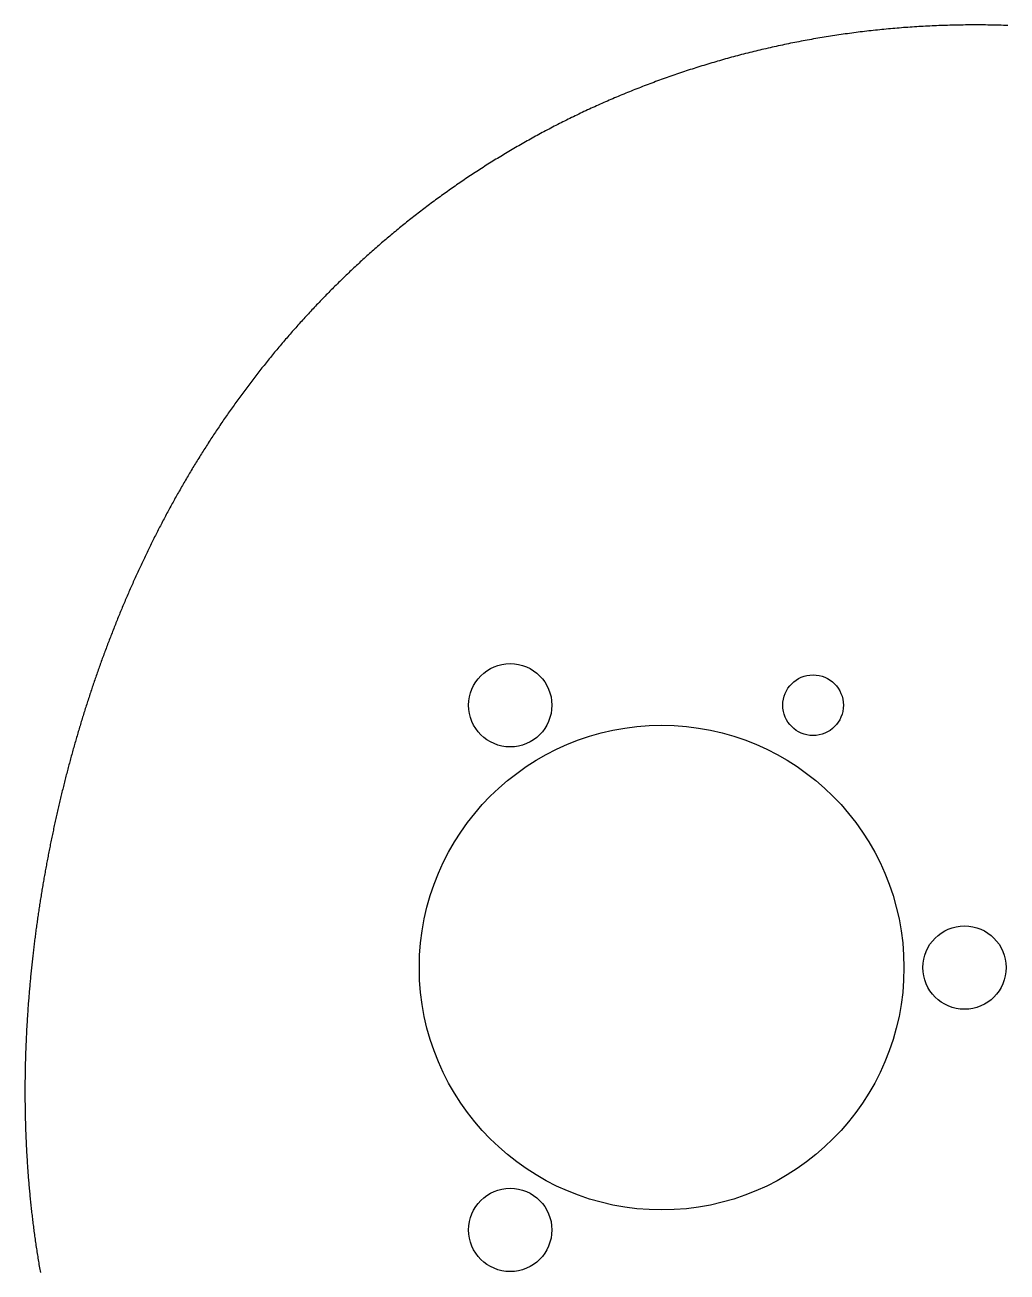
# Model space of a CAD drawing. Header units: millimetres. Extents: x -52 to 76, y -87 to 45.
# Drawn here: x -52 to 12.8, y -37.4 to 44.9 of the extents above; entities that cross this region are included whole.
import ezdxf

# ---------------------------------------------------------------- set-up
doc = ezdxf.new("R2010")
doc.units = ezdxf.units.MM

msp = doc.modelspace()

# ---------------------------------------------------------------- linework, layer by layer
for p, q in [((3.258, 44.464), (3.117, 44.447)), ((3.4, 44.481), (3.258, 44.464)), ((3.542, 44.498), (3.4, 44.481)), ((3.684, 44.514), (3.542, 44.498)), ((3.826, 44.53), (3.684, 44.514)), ((3.969, 44.546), (3.826, 44.53)), ((4.111, 44.562), (3.969, 44.546)), ((4.254, 44.577), (4.111, 44.562)), ((4.397, 44.592), (4.254, 44.577)), ((4.539, 44.606), (4.397, 44.592)), ((4.682, 44.62), (4.539, 44.606)), ((4.825, 44.634), (4.682, 44.62)), ((4.969, 44.647), (4.825, 44.634)), ((5.112, 44.661), (4.969, 44.647)), ((5.256, 44.673), (5.112, 44.661)), ((5.399, 44.686), (5.256, 44.673)), ((5.543, 44.698), (5.399, 44.686)), ((5.687, 44.71), (5.543, 44.698)), ((5.831, 44.721), (5.687, 44.71)), ((5.975, 44.733), (5.831, 44.721)), ((6.119, 44.744), (5.975, 44.733)), ((6.263, 44.754), (6.119, 44.744)), ((6.408, 44.764), (6.263, 44.754)), ((6.552, 44.774), (6.408, 44.764)), ((6.697, 44.784), (6.552, 44.774)), ((6.842, 44.793), (6.697, 44.784)), ((6.987, 44.802), (6.842, 44.793)), ((7.132, 44.81), (6.987, 44.802)), ((7.277, 44.818), (7.132, 44.81)), ((7.422, 44.826), (7.277, 44.818)), ((7.567, 44.834), (7.422, 44.826)), ((7.713, 44.841), (7.567, 44.834)), ((7.859, 44.848), (7.713, 44.841)), ((8.004, 44.854), (7.859, 44.848)), ((8.15, 44.86), (8.004, 44.854)), ((8.296, 44.866), (8.15, 44.86)), ((8.442, 44.872), (8.296, 44.866)), ((8.588, 44.877), (8.442, 44.872)), ((8.734, 44.882), (8.588, 44.877)), ((8.881, 44.886), (8.734, 44.882)), ((9.027, 44.89), (8.881, 44.886)), ((9.173, 44.894), (9.027, 44.89)), ((9.32, 44.897), (9.173, 44.894)), ((9.467, 44.9), (9.32, 44.897)), ((9.614, 44.903), (9.467, 44.9)), ((9.761, 44.906), (9.614, 44.903)), ((9.908, 44.908), (9.761, 44.906)), ((10.055, 44.909), (9.908, 44.908)), ((10.202, 44.911), (10.055, 44.909)), ((10.349, 44.912), (10.202, 44.911)), ((10.497, 44.912), (10.349, 44.912)), ((10.644, 44.913), (10.497, 44.912)), ((10.792, 44.912), (10.644, 44.913)), ((10.939, 44.912), (10.792, 44.912)), ((11.087, 44.911), (10.939, 44.912)), ((11.235, 44.91), (11.087, 44.911)), ((11.383, 44.909), (11.235, 44.91)), ((11.531, 44.907), (11.383, 44.909)), ((11.679, 44.905), (11.531, 44.907)), ((11.827, 44.902), (11.679, 44.905)), ((11.976, 44.899), (11.827, 44.902)), ((12.124, 44.896), (11.976, 44.899)), ((12.273, 44.893), (12.124, 44.896)), ((12.421, 44.889), (12.273, 44.893)), ((12.57, 44.884), (12.421, 44.889)), ((12.719, 44.88), (12.57, 44.884)), ((12.867, 44.875), (12.719, 44.88)), ((-1.754, 43.643), (-1.89, 43.615)), ((-1.617, 43.671), (-1.754, 43.643)), ((-1.481, 43.699), (-1.617, 43.671)), ((-1.344, 43.727), (-1.481, 43.699)), ((-1.207, 43.754), (-1.344, 43.727)), ((-1.069, 43.781), (-1.207, 43.754)), ((-0.932, 43.807), (-1.069, 43.781)), ((-0.794, 43.834), (-0.932, 43.807)), ((-0.657, 43.86), (-0.794, 43.834)), ((-0.519, 43.886), (-0.657, 43.86)), ((-0.381, 43.911), (-0.519, 43.886)), ((-0.243, 43.936), (-0.381, 43.911)), ((-0.104, 43.961), (-0.243, 43.936)), ((0.034, 43.985), (-0.104, 43.961)), ((0.173, 44.01), (0.034, 43.985)), ((0.312, 44.034), (0.173, 44.01)), ((0.45, 44.057), (0.312, 44.034)), ((0.59, 44.081), (0.45, 44.057)), ((0.729, 44.104), (0.59, 44.081)), ((0.868, 44.126), (0.729, 44.104)), ((1.008, 44.149), (0.868, 44.126)), ((1.147, 44.171), (1.008, 44.149)), ((1.287, 44.192), (1.147, 44.171)), ((1.427, 44.214), (1.287, 44.192)), ((1.567, 44.235), (1.427, 44.214)), ((1.707, 44.256), (1.567, 44.235)), ((1.847, 44.276), (1.707, 44.256)), ((1.988, 44.297), (1.847, 44.276)), ((2.128, 44.316), (1.988, 44.297)), ((2.269, 44.336), (2.128, 44.316)), ((2.41, 44.355), (2.269, 44.336)), ((2.551, 44.374), (2.41, 44.355)), ((2.692, 44.393), (2.551, 44.374)), ((2.834, 44.411), (2.692, 44.393)), ((2.975, 44.429), (2.834, 44.411)), ((3.117, 44.447), (2.975, 44.429)), ((-5.117, 42.846), (-5.25, 42.811)), ((-4.985, 42.882), (-5.117, 42.846)), ((-4.852, 42.917), (-4.985, 42.882)), ((-4.719, 42.951), (-4.852, 42.917)), ((-4.586, 42.986), (-4.719, 42.951)), ((-4.453, 43.02), (-4.586, 42.986)), ((-4.32, 43.054), (-4.453, 43.02)), ((-4.186, 43.087), (-4.32, 43.054)), ((-4.052, 43.121), (-4.186, 43.087)), ((-3.918, 43.154), (-4.052, 43.121)), ((-3.784, 43.186), (-3.918, 43.154)), ((-3.65, 43.219), (-3.784, 43.186)), ((-3.516, 43.251), (-3.65, 43.219)), ((-3.381, 43.283), (-3.516, 43.251)), ((-3.246, 43.315), (-3.381, 43.283)), ((-3.112, 43.346), (-3.246, 43.315)), ((-2.977, 43.377), (-3.112, 43.346)), ((-2.841, 43.408), (-2.977, 43.377)), ((-2.706, 43.438), (-2.841, 43.408)), ((-2.57, 43.468), (-2.706, 43.438)), ((-2.435, 43.498), (-2.57, 43.468)), ((-2.299, 43.528), (-2.435, 43.498)), ((-2.163, 43.557), (-2.299, 43.528)), ((-2.027, 43.586), (-2.163, 43.557)), ((-1.89, 43.615), (-2.027, 43.586)), ((-7.989, 42.001), (-8.118, 41.96)), ((-7.861, 42.042), (-7.989, 42.001)), ((-7.732, 42.083), (-7.861, 42.042)), ((-7.603, 42.124), (-7.732, 42.083)), ((-7.474, 42.164), (-7.603, 42.124)), ((-7.344, 42.205), (-7.474, 42.164)), ((-7.215, 42.245), (-7.344, 42.205)), ((-7.085, 42.284), (-7.215, 42.245)), ((-6.955, 42.324), (-7.085, 42.284)), ((-6.825, 42.363), (-6.955, 42.324)), ((-6.695, 42.401), (-6.825, 42.363)), ((-6.564, 42.44), (-6.695, 42.401)), ((-6.433, 42.478), (-6.564, 42.44)), ((-6.303, 42.516), (-6.433, 42.478)), ((-6.172, 42.554), (-6.303, 42.516)), ((-6.04, 42.592), (-6.172, 42.554)), ((-5.909, 42.629), (-6.04, 42.592)), ((-5.778, 42.666), (-5.909, 42.629)), ((-5.646, 42.702), (-5.778, 42.666)), ((-5.514, 42.739), (-5.646, 42.702)), ((-5.382, 42.775), (-5.514, 42.739)), ((-5.25, 42.811), (-5.382, 42.775)), ((-10.399, 41.169), (-10.524, 41.123)), ((-10.274, 41.215), (-10.399, 41.169)), ((-10.149, 41.261), (-10.274, 41.215)), ((-10.023, 41.307), (-10.149, 41.261)), ((-9.898, 41.352), (-10.023, 41.307)), ((-9.772, 41.397), (-9.898, 41.352)), ((-9.646, 41.442), (-9.772, 41.397)), ((-9.519, 41.486), (-9.646, 41.442)), ((-9.393, 41.531), (-9.519, 41.486)), ((-9.266, 41.575), (-9.393, 41.531)), ((-9.139, 41.619), (-9.266, 41.575)), ((-9.012, 41.662), (-9.139, 41.619)), ((-8.885, 41.705), (-9.012, 41.662)), ((-8.758, 41.748), (-8.885, 41.705)), ((-8.63, 41.791), (-8.758, 41.748)), ((-8.502, 41.834), (-8.63, 41.791)), ((-8.374, 41.876), (-8.502, 41.834)), ((-8.246, 41.918), (-8.374, 41.876)), ((-8.118, 41.96), (-8.246, 41.918)), ((-12.497, 40.35), (-12.619, 40.299)), ((-12.375, 40.4), (-12.497, 40.35)), ((-12.253, 40.45), (-12.375, 40.4)), ((-12.131, 40.499), (-12.253, 40.45)), ((-12.009, 40.549), (-12.131, 40.499)), ((-11.886, 40.598), (-12.009, 40.549)), ((-11.763, 40.647), (-11.886, 40.598)), ((-11.64, 40.696), (-11.763, 40.647)), ((-11.517, 40.744), (-11.64, 40.696)), ((-11.394, 40.792), (-11.517, 40.744)), ((-11.27, 40.84), (-11.394, 40.792)), ((-11.146, 40.888), (-11.27, 40.84)), ((-11.022, 40.936), (-11.146, 40.888)), ((-10.898, 40.983), (-11.022, 40.936)), ((-10.774, 41.03), (-10.898, 40.983)), ((-10.649, 41.077), (-10.774, 41.03)), ((-10.524, 41.123), (-10.649, 41.077)), ((-14.301, 39.57), (-14.42, 39.516)), ((-14.182, 39.623), (-14.301, 39.57)), ((-14.063, 39.677), (-14.182, 39.623)), ((-13.944, 39.73), (-14.063, 39.677)), ((-13.825, 39.783), (-13.944, 39.73)), ((-13.705, 39.835), (-13.825, 39.783)), ((-13.585, 39.888), (-13.705, 39.835)), ((-13.465, 39.94), (-13.585, 39.888)), ((-13.345, 39.992), (-13.465, 39.94)), ((-13.224, 40.044), (-13.345, 39.992)), ((-13.104, 40.095), (-13.224, 40.044)), ((-12.983, 40.147), (-13.104, 40.095)), ((-12.862, 40.198), (-12.983, 40.147)), ((-12.74, 40.249), (-12.862, 40.198)), ((-12.619, 40.299), (-12.74, 40.249)), ((-16.06, 38.74), (-16.175, 38.683)), ((-15.944, 38.797), (-16.06, 38.74)), ((-15.828, 38.854), (-15.944, 38.797)), ((-15.712, 38.91), (-15.828, 38.854)), ((-15.595, 38.966), (-15.712, 38.91)), ((-15.479, 39.022), (-15.595, 38.966)), ((-15.362, 39.078), (-15.479, 39.022)), ((-15.245, 39.133), (-15.362, 39.078)), ((-15.128, 39.189), (-15.245, 39.133)), ((-15.01, 39.244), (-15.128, 39.189)), ((-14.892, 39.299), (-15.01, 39.244)), ((-14.775, 39.353), (-14.892, 39.299)), ((-14.657, 39.408), (-14.775, 39.353)), ((-14.538, 39.462), (-14.657, 39.408)), ((-14.42, 39.516), (-14.538, 39.462)), ((-17.659, 37.923), (-17.771, 37.863)), ((-17.546, 37.982), (-17.659, 37.923)), ((-17.433, 38.042), (-17.546, 37.982)), ((-17.32, 38.101), (-17.433, 38.042)), ((-17.206, 38.16), (-17.32, 38.101)), ((-17.092, 38.219), (-17.206, 38.16)), ((-16.978, 38.278), (-17.092, 38.219)), ((-16.864, 38.336), (-16.978, 38.278)), ((-16.75, 38.395), (-16.864, 38.336)), ((-16.635, 38.453), (-16.75, 38.395)), ((-16.521, 38.511), (-16.635, 38.453)), ((-16.406, 38.568), (-16.521, 38.511)), ((-16.291, 38.626), (-16.406, 38.568)), ((-16.175, 38.683), (-16.291, 38.626)), ((-19.217, 37.066), (-19.326, 37.003)), ((-19.107, 37.128), (-19.217, 37.066)), ((-18.997, 37.191), (-19.107, 37.128)), ((-18.886, 37.253), (-18.997, 37.191)), ((-18.776, 37.315), (-18.886, 37.253)), ((-18.665, 37.376), (-18.776, 37.315)), ((-18.554, 37.438), (-18.665, 37.376)), ((-18.443, 37.499), (-18.554, 37.438)), ((-18.331, 37.56), (-18.443, 37.499)), ((-18.22, 37.621), (-18.331, 37.56)), ((-18.108, 37.682), (-18.22, 37.621)), ((-17.996, 37.742), (-18.108, 37.682)), ((-17.884, 37.803), (-17.996, 37.742)), ((-17.771, 37.863), (-17.884, 37.803)), ((-20.626, 36.237), (-20.733, 36.172)), ((-20.519, 36.301), (-20.626, 36.237)), ((-20.411, 36.366), (-20.519, 36.301)), ((-20.304, 36.431), (-20.411, 36.366)), ((-20.196, 36.495), (-20.304, 36.431)), ((-20.088, 36.559), (-20.196, 36.495)), ((-19.98, 36.623), (-20.088, 36.559)), ((-19.872, 36.687), (-19.98, 36.623)), ((-19.763, 36.751), (-19.872, 36.687)), ((-19.654, 36.814), (-19.763, 36.751)), ((-19.545, 36.877), (-19.654, 36.814)), ((-19.436, 36.94), (-19.545, 36.877)), ((-19.326, 37.003), (-19.436, 36.94)), ((-21.894, 35.444), (-21.999, 35.377)), ((-21.79, 35.511), (-21.894, 35.444)), ((-21.685, 35.578), (-21.79, 35.511)), ((-21.58, 35.644), (-21.685, 35.578)), ((-21.475, 35.711), (-21.58, 35.644)), ((-21.37, 35.777), (-21.475, 35.711)), ((-21.264, 35.843), (-21.37, 35.777)), ((-21.158, 35.909), (-21.264, 35.843)), ((-21.052, 35.975), (-21.158, 35.909)), ((-20.946, 36.041), (-21.052, 35.975)), ((-20.839, 36.106), (-20.946, 36.041)), ((-20.733, 36.172), (-20.839, 36.106)), ((-23.132, 34.626), (-23.234, 34.557)), ((-23.03, 34.695), (-23.132, 34.626)), ((-22.928, 34.764), (-23.03, 34.695)), ((-22.825, 34.833), (-22.928, 34.764)), ((-22.723, 34.901), (-22.825, 34.833)), ((-22.62, 34.97), (-22.723, 34.901)), ((-22.517, 35.038), (-22.62, 34.97)), ((-22.414, 35.106), (-22.517, 35.038)), ((-22.31, 35.174), (-22.414, 35.106)), ((-22.207, 35.242), (-22.31, 35.174)), ((-22.103, 35.309), (-22.207, 35.242)), ((-21.999, 35.377), (-22.103, 35.309)), ((-24.338, 33.785), (-24.437, 33.714)), ((-24.239, 33.856), (-24.338, 33.785)), ((-24.139, 33.927), (-24.239, 33.856)), ((-24.039, 33.997), (-24.139, 33.927)), ((-23.939, 34.068), (-24.039, 33.997)), ((-23.839, 34.138), (-23.939, 34.068)), ((-23.739, 34.208), (-23.839, 34.138)), ((-23.638, 34.279), (-23.739, 34.208)), ((-23.537, 34.348), (-23.638, 34.279)), ((-23.436, 34.418), (-23.537, 34.348)), ((-23.335, 34.488), (-23.436, 34.418)), ((-23.234, 34.557), (-23.335, 34.488)), ((-25.416, 32.994), (-25.513, 32.921)), ((-25.319, 33.067), (-25.416, 32.994)), ((-25.222, 33.139), (-25.319, 33.067)), ((-25.125, 33.212), (-25.222, 33.139)), ((-25.027, 33.284), (-25.125, 33.212)), ((-24.929, 33.356), (-25.027, 33.284)), ((-24.831, 33.428), (-24.929, 33.356)), ((-24.733, 33.499), (-24.831, 33.428)), ((-24.635, 33.571), (-24.733, 33.499)), ((-24.536, 33.643), (-24.635, 33.571)), ((-24.437, 33.714), (-24.536, 33.643)), ((-26.562, 32.111), (-26.656, 32.036)), ((-26.468, 32.185), (-26.562, 32.111)), ((-26.373, 32.259), (-26.468, 32.185)), ((-26.278, 32.333), (-26.373, 32.259)), ((-26.183, 32.407), (-26.278, 32.333)), ((-26.088, 32.481), (-26.183, 32.407)), ((-25.993, 32.555), (-26.088, 32.481)), ((-25.897, 32.628), (-25.993, 32.555)), ((-25.801, 32.702), (-25.897, 32.628)), ((-25.705, 32.775), (-25.801, 32.702)), ((-25.609, 32.848), (-25.705, 32.775)), ((-25.513, 32.921), (-25.609, 32.848)), ((-27.493, 31.359), (-27.585, 31.283)), ((-27.401, 31.435), (-27.493, 31.359)), ((-27.309, 31.511), (-27.401, 31.435)), ((-27.216, 31.586), (-27.309, 31.511)), ((-27.123, 31.661), (-27.216, 31.586)), ((-27.03, 31.737), (-27.123, 31.661)), ((-26.937, 31.812), (-27.03, 31.737)), ((-26.844, 31.887), (-26.937, 31.812)), ((-26.75, 31.961), (-26.844, 31.887)), ((-26.656, 32.036), (-26.75, 31.961)), ((-28.492, 30.517), (-28.582, 30.44)), ((-28.402, 30.594), (-28.492, 30.517)), ((-28.312, 30.671), (-28.402, 30.594)), ((-28.222, 30.748), (-28.312, 30.671)), ((-28.132, 30.825), (-28.222, 30.748)), ((-28.041, 30.902), (-28.132, 30.825)), ((-27.95, 30.978), (-28.041, 30.902)), ((-27.859, 31.055), (-27.95, 30.978)), ((-27.768, 31.131), (-27.859, 31.055)), ((-27.677, 31.207), (-27.768, 31.131)), ((-27.585, 31.283), (-27.677, 31.207)), ((-29.465, 29.66), (-29.552, 29.581)), ((-29.377, 29.738), (-29.465, 29.66)), ((-29.29, 29.817), (-29.377, 29.738)), ((-29.202, 29.895), (-29.29, 29.817)), ((-29.114, 29.973), (-29.202, 29.895)), ((-29.026, 30.051), (-29.114, 29.973)), ((-28.937, 30.129), (-29.026, 30.051)), ((-28.849, 30.207), (-28.937, 30.129)), ((-28.76, 30.285), (-28.849, 30.207)), ((-28.671, 30.362), (-28.76, 30.285)), ((-28.582, 30.44), (-28.671, 30.362)), ((-30.327, 28.868), (-30.412, 28.788)), ((-30.241, 28.948), (-30.327, 28.868)), ((-30.156, 29.027), (-30.241, 28.948)), ((-30.07, 29.107), (-30.156, 29.027)), ((-29.984, 29.186), (-30.07, 29.107)), ((-29.898, 29.265), (-29.984, 29.186)), ((-29.812, 29.344), (-29.898, 29.265)), ((-29.726, 29.423), (-29.812, 29.344)), ((-29.639, 29.502), (-29.726, 29.423)), ((-29.552, 29.581), (-29.639, 29.502)), ((-31.167, 28.065), (-31.25, 27.984)), ((-31.084, 28.146), (-31.167, 28.065)), ((-31, 28.226), (-31.084, 28.146)), ((-30.917, 28.307), (-31, 28.226)), ((-30.833, 28.387), (-30.917, 28.307)), ((-30.749, 28.468), (-30.833, 28.387)), ((-30.665, 28.548), (-30.749, 28.468)), ((-30.581, 28.628), (-30.665, 28.548)), ((-30.496, 28.708), (-30.581, 28.628)), ((-30.412, 28.788), (-30.496, 28.708)), ((-31.986, 27.251), (-32.066, 27.169)), ((-31.905, 27.333), (-31.986, 27.251)), ((-31.824, 27.415), (-31.905, 27.333)), ((-31.742, 27.496), (-31.824, 27.415)), ((-31.661, 27.578), (-31.742, 27.496)), ((-31.579, 27.659), (-31.661, 27.578)), ((-31.497, 27.741), (-31.579, 27.659)), ((-31.415, 27.822), (-31.497, 27.741)), ((-31.332, 27.903), (-31.415, 27.822)), ((-31.25, 27.984), (-31.332, 27.903)), ((-32.784, 26.427), (-32.862, 26.344)), ((-32.705, 26.51), (-32.784, 26.427)), ((-32.626, 26.593), (-32.705, 26.51)), ((-32.546, 26.676), (-32.626, 26.593)), ((-32.467, 26.758), (-32.546, 26.676)), ((-32.387, 26.84), (-32.467, 26.758)), ((-32.307, 26.923), (-32.387, 26.84)), ((-32.227, 27.005), (-32.307, 26.923)), ((-32.147, 27.087), (-32.227, 27.005)), ((-32.066, 27.169), (-32.147, 27.087)), ((-33.56, 25.594), (-33.637, 25.51)), ((-33.484, 25.678), (-33.56, 25.594)), ((-33.407, 25.762), (-33.484, 25.678)), ((-33.329, 25.845), (-33.407, 25.762)), ((-33.252, 25.929), (-33.329, 25.845)), ((-33.175, 26.012), (-33.252, 25.929)), ((-33.097, 26.095), (-33.175, 26.012)), ((-33.019, 26.178), (-33.097, 26.095)), ((-32.941, 26.262), (-33.019, 26.178)), ((-32.862, 26.344), (-32.941, 26.262)), ((-34.316, 24.752), (-34.391, 24.668)), ((-34.242, 24.837), (-34.316, 24.752)), ((-34.167, 24.921), (-34.242, 24.837)), ((-34.092, 25.006), (-34.167, 24.921)), ((-34.016, 25.09), (-34.092, 25.006)), ((-33.941, 25.174), (-34.016, 25.09)), ((-33.865, 25.259), (-33.941, 25.174)), ((-33.789, 25.343), (-33.865, 25.259)), ((-33.713, 25.427), (-33.789, 25.343)), ((-33.637, 25.51), (-33.713, 25.427)), ((-35.052, 23.902), (-35.124, 23.817)), ((-34.979, 23.988), (-35.052, 23.902)), ((-34.906, 24.073), (-34.979, 23.988)), ((-34.833, 24.158), (-34.906, 24.073)), ((-34.76, 24.243), (-34.833, 24.158)), ((-34.687, 24.328), (-34.76, 24.243)), ((-34.613, 24.413), (-34.687, 24.328)), ((-34.539, 24.498), (-34.613, 24.413)), ((-34.465, 24.583), (-34.539, 24.498)), ((-34.391, 24.668), (-34.465, 24.583)), ((-35.696, 23.13), (-35.767, 23.044)), ((-35.625, 23.216), (-35.696, 23.13)), ((-35.554, 23.302), (-35.625, 23.216)), ((-35.483, 23.388), (-35.554, 23.302)), ((-35.412, 23.474), (-35.483, 23.388)), ((-35.34, 23.56), (-35.412, 23.474)), ((-35.268, 23.646), (-35.34, 23.56)), ((-35.196, 23.731), (-35.268, 23.646)), ((-35.124, 23.817), (-35.196, 23.731)), ((-36.393, 22.266), (-36.461, 22.179)), ((-36.324, 22.353), (-36.393, 22.266)), ((-36.255, 22.439), (-36.324, 22.353)), ((-36.186, 22.526), (-36.255, 22.439)), ((-36.117, 22.613), (-36.186, 22.526)), ((-36.047, 22.699), (-36.117, 22.613)), ((-35.977, 22.785), (-36.047, 22.699)), ((-35.907, 22.872), (-35.977, 22.785)), ((-35.837, 22.958), (-35.907, 22.872)), ((-35.767, 23.044), (-35.837, 22.958)), ((-37.003, 21.482), (-37.07, 21.395)), ((-36.936, 21.57), (-37.003, 21.482)), ((-36.869, 21.657), (-36.936, 21.57)), ((-36.801, 21.744), (-36.869, 21.657)), ((-36.734, 21.831), (-36.801, 21.744)), ((-36.666, 21.918), (-36.734, 21.831)), ((-36.598, 22.005), (-36.666, 21.918)), ((-36.53, 22.092), (-36.598, 22.005)), ((-36.461, 22.179), (-36.53, 22.092)), ((-37.662, 20.605), (-37.727, 20.517)), ((-37.597, 20.693), (-37.662, 20.605)), ((-37.532, 20.781), (-37.597, 20.693)), ((-37.466, 20.869), (-37.532, 20.781)), ((-37.401, 20.957), (-37.466, 20.869)), ((-37.335, 21.045), (-37.401, 20.957)), ((-37.269, 21.132), (-37.335, 21.045)), ((-37.203, 21.22), (-37.269, 21.132)), ((-37.136, 21.307), (-37.203, 21.22)), ((-37.07, 21.395), (-37.136, 21.307)), ((-38.239, 19.811), (-38.302, 19.722)), ((-38.176, 19.9), (-38.239, 19.811)), ((-38.112, 19.988), (-38.176, 19.9)), ((-38.048, 20.076), (-38.112, 19.988)), ((-37.985, 20.165), (-38.048, 20.076)), ((-37.92, 20.253), (-37.985, 20.165)), ((-37.856, 20.341), (-37.92, 20.253)), ((-37.792, 20.429), (-37.856, 20.341)), ((-37.727, 20.517), (-37.792, 20.429)), ((-38.8, 19.012), (-38.862, 18.923)), ((-38.739, 19.101), (-38.8, 19.012)), ((-38.677, 19.19), (-38.739, 19.101)), ((-38.615, 19.279), (-38.677, 19.19)), ((-38.553, 19.368), (-38.615, 19.279)), ((-38.49, 19.457), (-38.553, 19.368)), ((-38.428, 19.545), (-38.49, 19.457)), ((-38.365, 19.634), (-38.428, 19.545)), ((-38.302, 19.722), (-38.365, 19.634)), ((-39.406, 18.12), (-39.465, 18.03)), ((-39.346, 18.209), (-39.406, 18.12)), ((-39.286, 18.299), (-39.346, 18.209)), ((-39.226, 18.388), (-39.286, 18.299)), ((-39.166, 18.477), (-39.226, 18.388)), ((-39.105, 18.567), (-39.166, 18.477)), ((-39.045, 18.656), (-39.105, 18.567)), ((-38.984, 18.745), (-39.045, 18.656)), ((-38.923, 18.834), (-38.984, 18.745)), ((-38.862, 18.923), (-38.923, 18.834)), ((-39.935, 17.312), (-39.993, 17.222)), ((-39.877, 17.402), (-39.935, 17.312)), ((-39.819, 17.492), (-39.877, 17.402)), ((-39.76, 17.582), (-39.819, 17.492)), ((-39.702, 17.672), (-39.76, 17.582)), ((-39.643, 17.761), (-39.702, 17.672)), ((-39.584, 17.851), (-39.643, 17.761)), ((-39.525, 17.941), (-39.584, 17.851)), ((-39.465, 18.03), (-39.525, 17.941)), ((-40.45, 16.501), (-40.506, 16.411)), ((-40.393, 16.592), (-40.45, 16.501)), ((-40.337, 16.682), (-40.393, 16.592)), ((-40.28, 16.772), (-40.337, 16.682)), ((-40.223, 16.862), (-40.28, 16.772)), ((-40.166, 16.952), (-40.223, 16.862)), ((-40.108, 17.042), (-40.166, 16.952)), ((-40.051, 17.132), (-40.108, 17.042)), ((-39.993, 17.222), (-40.051, 17.132)), ((-40.95, 15.687), (-41.005, 15.596)), ((-40.895, 15.777), (-40.95, 15.687)), ((-40.84, 15.868), (-40.895, 15.777)), ((-40.785, 15.959), (-40.84, 15.868)), ((-40.73, 16.049), (-40.785, 15.959)), ((-40.674, 16.14), (-40.73, 16.049)), ((-40.618, 16.23), (-40.674, 16.14)), ((-40.562, 16.32), (-40.618, 16.23)), ((-40.506, 16.411), (-40.562, 16.32)), ((-41.436, 14.869), (-41.489, 14.778)), ((-41.383, 14.96), (-41.436, 14.869)), ((-41.329, 15.051), (-41.383, 14.96)), ((-41.276, 15.142), (-41.329, 15.051)), ((-41.222, 15.233), (-41.276, 15.142)), ((-41.168, 15.324), (-41.222, 15.233)), ((-41.114, 15.414), (-41.168, 15.324)), ((-41.059, 15.505), (-41.114, 15.414)), ((-41.005, 15.596), (-41.059, 15.505)), ((-41.908, 14.048), (-41.96, 13.957)), ((-41.856, 14.139), (-41.908, 14.048)), ((-41.804, 14.231), (-41.856, 14.139)), ((-41.752, 14.322), (-41.804, 14.231)), ((-41.7, 14.413), (-41.752, 14.322)), ((-41.648, 14.504), (-41.7, 14.413)), ((-41.595, 14.596), (-41.648, 14.504)), ((-41.542, 14.687), (-41.595, 14.596)), ((-41.489, 14.778), (-41.542, 14.687)), ((-42.367, 13.224), (-42.417, 13.133)), ((-42.316, 13.316), (-42.367, 13.224)), ((-42.266, 13.408), (-42.316, 13.316)), ((-42.215, 13.499), (-42.266, 13.408)), ((-42.165, 13.591), (-42.215, 13.499)), ((-42.114, 13.682), (-42.165, 13.591)), ((-42.063, 13.774), (-42.114, 13.682)), ((-42.011, 13.865), (-42.063, 13.774)), ((-41.96, 13.957), (-42.011, 13.865)), ((-42.812, 12.398), (-42.86, 12.306)), ((-42.763, 12.49), (-42.812, 12.398)), ((-42.714, 12.582), (-42.763, 12.49)), ((-42.665, 12.674), (-42.714, 12.582)), ((-42.616, 12.766), (-42.665, 12.674)), ((-42.566, 12.857), (-42.616, 12.766)), ((-42.517, 12.949), (-42.566, 12.857)), ((-42.467, 13.041), (-42.517, 12.949)), ((-42.417, 13.133), (-42.467, 13.041)), ((-43.244, 11.569), (-43.291, 11.477)), ((-43.196, 11.661), (-43.244, 11.569)), ((-43.149, 11.754), (-43.196, 11.661)), ((-43.101, 11.846), (-43.149, 11.754)), ((-43.053, 11.938), (-43.101, 11.846)), ((-43.005, 12.03), (-43.053, 11.938)), ((-42.957, 12.122), (-43.005, 12.03)), ((-42.909, 12.214), (-42.957, 12.122)), ((-42.86, 12.306), (-42.909, 12.214)), ((-43.663, 10.738), (-43.709, 10.646)), ((-43.617, 10.831), (-43.663, 10.738)), ((-43.571, 10.923), (-43.617, 10.831)), ((-43.525, 11.015), (-43.571, 10.923)), ((-43.478, 11.108), (-43.525, 11.015)), ((-43.432, 11.2), (-43.478, 11.108)), ((-43.385, 11.292), (-43.432, 11.2)), ((-43.338, 11.385), (-43.385, 11.292)), ((-43.291, 11.477), (-43.338, 11.385)), ((-44.069, 9.905), (-44.114, 9.812)), ((-44.025, 9.998), (-44.069, 9.905)), ((-43.98, 10.09), (-44.025, 9.998)), ((-43.935, 10.183), (-43.98, 10.09)), ((-43.89, 10.276), (-43.935, 10.183)), ((-43.845, 10.368), (-43.89, 10.276)), ((-43.8, 10.461), (-43.845, 10.368)), ((-43.754, 10.553), (-43.8, 10.461)), ((-43.709, 10.646), (-43.754, 10.553)), ((-44.464, 9.07), (-44.507, 8.977)), ((-44.42, 9.163), (-44.464, 9.07)), ((-44.377, 9.256), (-44.42, 9.163)), ((-44.334, 9.348), (-44.377, 9.256)), ((-44.29, 9.441), (-44.334, 9.348)), ((-44.246, 9.534), (-44.29, 9.441)), ((-44.202, 9.627), (-44.246, 9.534)), ((-44.158, 9.72), (-44.202, 9.627)), ((-44.114, 9.812), (-44.158, 9.72)), ((-44.804, 8.326), (-44.846, 8.233)), ((-44.762, 8.419), (-44.804, 8.326)), ((-44.72, 8.512), (-44.762, 8.419)), ((-44.677, 8.605), (-44.72, 8.512)), ((-44.635, 8.698), (-44.677, 8.605)), ((-44.592, 8.791), (-44.635, 8.698)), ((-44.55, 8.884), (-44.592, 8.791)), ((-44.507, 8.977), (-44.55, 8.884)), ((-45.175, 7.487), (-45.216, 7.394)), ((-45.135, 7.58), (-45.175, 7.487)), ((-45.094, 7.674), (-45.135, 7.58)), ((-45.053, 7.767), (-45.094, 7.674)), ((-45.012, 7.86), (-45.053, 7.767)), ((-44.97, 7.953), (-45.012, 7.86)), ((-44.929, 8.046), (-44.97, 7.953)), ((-44.887, 8.14), (-44.929, 8.046)), ((-44.846, 8.233), (-44.887, 8.14)), ((-45.536, 6.647), (-45.575, 6.553)), ((-45.496, 6.74), (-45.536, 6.647)), ((-45.457, 6.834), (-45.496, 6.74)), ((-45.417, 6.927), (-45.457, 6.834)), ((-45.377, 7.02), (-45.417, 6.927)), ((-45.337, 7.114), (-45.377, 7.02)), ((-45.297, 7.207), (-45.337, 7.114)), ((-45.256, 7.301), (-45.297, 7.207)), ((-45.216, 7.394), (-45.256, 7.301)), ((-45.884, 5.805), (-45.922, 5.711)), ((-45.846, 5.898), (-45.884, 5.805)), ((-45.808, 5.992), (-45.846, 5.898)), ((-45.769, 6.086), (-45.808, 5.992)), ((-45.731, 6.179), (-45.769, 6.086)), ((-45.692, 6.273), (-45.731, 6.179)), ((-45.653, 6.366), (-45.692, 6.273)), ((-45.614, 6.46), (-45.653, 6.366)), ((-45.575, 6.553), (-45.614, 6.46)), ((-46.222, 4.961), (-46.259, 4.867)), ((-46.185, 5.055), (-46.222, 4.961)), ((-46.148, 5.149), (-46.185, 5.055)), ((-46.111, 5.243), (-46.148, 5.149)), ((-46.073, 5.336), (-46.111, 5.243)), ((-46.036, 5.43), (-46.073, 5.336)), ((-45.998, 5.524), (-46.036, 5.43)), ((-45.96, 5.617), (-45.998, 5.524)), ((-45.922, 5.711), (-45.96, 5.617)), ((-46.513, 4.21), (-46.549, 4.116)), ((-46.477, 4.304), (-46.513, 4.21)), ((-46.441, 4.398), (-46.477, 4.304)), ((-46.405, 4.492), (-46.441, 4.398)), ((-46.368, 4.586), (-46.405, 4.492)), ((-46.332, 4.68), (-46.368, 4.586)), ((-46.295, 4.774), (-46.332, 4.68)), ((-46.259, 4.867), (-46.295, 4.774)), ((-46.83, 3.364), (-46.865, 3.27)), ((-46.795, 3.458), (-46.83, 3.364)), ((-46.761, 3.552), (-46.795, 3.458)), ((-46.726, 3.646), (-46.761, 3.552)), ((-46.69, 3.74), (-46.726, 3.646)), ((-46.655, 3.834), (-46.69, 3.74)), ((-46.62, 3.928), (-46.655, 3.834)), ((-46.584, 4.022), (-46.62, 3.928)), ((-46.549, 4.116), (-46.584, 4.022)), ((-47.137, 2.517), (-47.17, 2.422)), ((-47.103, 2.611), (-47.137, 2.517)), ((-47.07, 2.705), (-47.103, 2.611)), ((-47.036, 2.799), (-47.07, 2.705)), ((-47.002, 2.893), (-47.036, 2.799)), ((-46.968, 2.988), (-47.002, 2.893)), ((-46.934, 3.082), (-46.968, 2.988)), ((-46.899, 3.176), (-46.934, 3.082)), ((-46.865, 3.27), (-46.899, 3.176)), ((-47.434, 1.668), (-47.466, 1.573)), ((-47.401, 1.762), (-47.434, 1.668)), ((-47.369, 1.857), (-47.401, 1.762)), ((-47.336, 1.951), (-47.369, 1.857)), ((-47.303, 2.045), (-47.336, 1.951)), ((-47.27, 2.14), (-47.303, 2.045)), ((-47.237, 2.234), (-47.27, 2.14)), ((-47.204, 2.328), (-47.237, 2.234)), ((-47.17, 2.422), (-47.204, 2.328)), ((-47.689, 0.912), (-47.72, 0.818)), ((-47.657, 1.007), (-47.689, 0.912)), ((-47.626, 1.101), (-47.657, 1.007)), ((-47.594, 1.196), (-47.626, 1.101)), ((-47.562, 1.29), (-47.594, 1.196)), ((-47.53, 1.385), (-47.562, 1.29)), ((-47.498, 1.479), (-47.53, 1.385)), ((-47.466, 1.573), (-47.498, 1.479)), ((-47.966, 0.061), (-47.997, -0.034)), ((-47.936, 0.156), (-47.966, 0.061)), ((-47.905, 0.25), (-47.936, 0.156)), ((-47.875, 0.345), (-47.905, 0.25)), ((-47.844, 0.44), (-47.875, 0.345)), ((-47.813, 0.534), (-47.844, 0.44)), ((-47.782, 0.629), (-47.813, 0.534)), ((-47.751, 0.723), (-47.782, 0.629)), ((-47.72, 0.818), (-47.751, 0.723)), ((-48.234, -0.791), (-48.263, -0.886)), ((-48.205, -0.697), (-48.234, -0.791)), ((-48.175, -0.602), (-48.205, -0.697)), ((-48.146, -0.507), (-48.175, -0.602)), ((-48.116, -0.412), (-48.146, -0.507)), ((-48.087, -0.318), (-48.116, -0.412)), ((-48.057, -0.223), (-48.087, -0.318)), ((-48.027, -0.128), (-48.057, -0.223)), ((-47.997, -0.034), (-48.027, -0.128)), ((-48.492, -1.645), (-48.521, -1.74)), ((-48.464, -1.55), (-48.492, -1.645)), ((-48.436, -1.455), (-48.464, -1.55)), ((-48.407, -1.36), (-48.436, -1.455)), ((-48.379, -1.265), (-48.407, -1.36)), ((-48.35, -1.171), (-48.379, -1.265)), ((-48.321, -1.076), (-48.35, -1.171)), ((-48.292, -0.981), (-48.321, -1.076)), ((-48.263, -0.886), (-48.292, -0.981)), ((-48.714, -2.405), (-48.741, -2.5)), ((-48.687, -2.31), (-48.714, -2.405)), ((-48.659, -2.215), (-48.687, -2.31)), ((-48.632, -2.12), (-48.659, -2.215)), ((-48.604, -2.025), (-48.632, -2.12)), ((-48.576, -1.93), (-48.604, -2.025)), ((-48.549, -1.835), (-48.576, -1.93)), ((-48.521, -1.74), (-48.549, -1.835)), ((-48.955, -3.261), (-48.981, -3.357)), ((-48.928, -3.166), (-48.955, -3.261)), ((-48.902, -3.071), (-48.928, -3.166)), ((-48.876, -2.976), (-48.902, -3.071)), ((-48.849, -2.881), (-48.876, -2.976)), ((-48.822, -2.785), (-48.849, -2.881)), ((-48.795, -2.69), (-48.822, -2.785)), ((-48.768, -2.595), (-48.795, -2.69)), ((-48.741, -2.5), (-48.768, -2.595)), ((-49.161, -4.024), (-49.186, -4.119)), ((-49.135, -3.928), (-49.161, -4.024)), ((-49.11, -3.833), (-49.135, -3.928)), ((-49.084, -3.738), (-49.11, -3.833)), ((-49.059, -3.642), (-49.084, -3.738)), ((-49.033, -3.547), (-49.059, -3.642)), ((-49.007, -3.452), (-49.033, -3.547)), ((-48.981, -3.357), (-49.007, -3.452)), ((-49.384, -4.883), (-49.408, -4.978)), ((-49.36, -4.787), (-49.384, -4.883)), ((-49.335, -4.692), (-49.36, -4.787)), ((-49.311, -4.596), (-49.335, -4.692)), ((-49.286, -4.501), (-49.311, -4.596)), ((-49.261, -4.405), (-49.286, -4.501)), ((-49.236, -4.31), (-49.261, -4.405)), ((-49.211, -4.214), (-49.236, -4.31)), ((-49.186, -4.119), (-49.211, -4.214)), ((-49.599, -5.743), (-49.622, -5.839)), ((-49.575, -5.648), (-49.599, -5.743)), ((-49.552, -5.552), (-49.575, -5.648)), ((-49.528, -5.456), (-49.552, -5.552)), ((-49.504, -5.361), (-49.528, -5.456)), ((-49.481, -5.265), (-49.504, -5.361)), ((-49.457, -5.169), (-49.481, -5.265)), ((-49.433, -5.074), (-49.457, -5.169)), ((-49.408, -4.978), (-49.433, -5.074)), ((-49.782, -6.51), (-49.804, -6.605)), ((-49.759, -6.414), (-49.782, -6.51)), ((-49.737, -6.318), (-49.759, -6.414)), ((-49.714, -6.222), (-49.737, -6.318)), ((-49.691, -6.126), (-49.714, -6.222)), ((-49.668, -6.03), (-49.691, -6.126)), ((-49.645, -5.935), (-49.668, -6.03)), ((-49.622, -5.839), (-49.645, -5.935)), ((-49.979, -7.373), (-50.001, -7.469)), ((-49.958, -7.277), (-49.979, -7.373)), ((-49.936, -7.181), (-49.958, -7.277)), ((-49.914, -7.085), (-49.936, -7.181)), ((-49.893, -6.989), (-49.914, -7.085)), ((-49.871, -6.893), (-49.893, -6.989)), ((-49.849, -6.797), (-49.871, -6.893)), ((-49.826, -6.701), (-49.849, -6.797)), ((-49.804, -6.605), (-49.826, -6.701)), ((-50.148, -8.142), (-50.168, -8.238)), ((-50.127, -8.046), (-50.148, -8.142)), ((-50.106, -7.95), (-50.127, -8.046)), ((-50.085, -7.854), (-50.106, -7.95)), ((-50.064, -7.757), (-50.085, -7.854)), ((-50.043, -7.661), (-50.064, -7.757)), ((-50.022, -7.565), (-50.043, -7.661)), ((-50.001, -7.469), (-50.022, -7.565)), ((-50.329, -9.009), (-50.349, -9.105)), ((-50.309, -8.912), (-50.329, -9.009)), ((-50.289, -8.816), (-50.309, -8.912)), ((-50.27, -8.72), (-50.289, -8.816)), ((-50.249, -8.623), (-50.27, -8.72)), ((-50.229, -8.527), (-50.249, -8.623)), ((-50.209, -8.431), (-50.229, -8.527)), ((-50.189, -8.335), (-50.209, -8.431)), ((-50.168, -8.238), (-50.189, -8.335)), ((-50.501, -9.877), (-50.52, -9.974)), ((-50.483, -9.781), (-50.501, -9.877)), ((-50.464, -9.684), (-50.483, -9.781)), ((-50.445, -9.588), (-50.464, -9.684)), ((-50.426, -9.491), (-50.445, -9.588)), ((-50.407, -9.395), (-50.426, -9.491)), ((-50.387, -9.298), (-50.407, -9.395)), ((-50.368, -9.202), (-50.387, -9.298)), ((-50.349, -9.105), (-50.368, -9.202)), ((-50.647, -10.651), (-50.665, -10.748)), ((-50.63, -10.554), (-50.647, -10.651)), ((-50.612, -10.457), (-50.63, -10.554)), ((-50.593, -10.361), (-50.612, -10.457)), ((-50.575, -10.264), (-50.593, -10.361)), ((-50.557, -10.167), (-50.575, -10.264)), ((-50.539, -10.071), (-50.557, -10.167)), ((-50.52, -9.974), (-50.539, -10.071)), ((-50.803, -11.523), (-50.82, -11.62)), ((-50.787, -11.426), (-50.803, -11.523)), ((-50.77, -11.329), (-50.787, -11.426)), ((-50.752, -11.232), (-50.77, -11.329)), ((-50.735, -11.135), (-50.752, -11.232)), ((-50.718, -11.038), (-50.735, -11.135)), ((-50.7, -10.941), (-50.718, -11.038)), ((-50.683, -10.844), (-50.7, -10.941)), ((-50.665, -10.748), (-50.683, -10.844)), ((-50.935, -12.299), (-50.951, -12.396)), ((-50.919, -12.202), (-50.935, -12.299)), ((-50.903, -12.105), (-50.919, -12.202)), ((-50.886, -12.008), (-50.903, -12.105)), ((-50.87, -11.911), (-50.886, -12.008)), ((-50.853, -11.814), (-50.87, -11.911)), ((-50.837, -11.717), (-50.853, -11.814)), ((-50.82, -11.62), (-50.837, -11.717)), ((-51.059, -13.077), (-51.074, -13.175)), ((-51.044, -12.98), (-51.059, -13.077)), ((-51.029, -12.883), (-51.044, -12.98)), ((-51.013, -12.785), (-51.029, -12.883)), ((-50.998, -12.688), (-51.013, -12.785)), ((-50.982, -12.591), (-50.998, -12.688)), ((-50.967, -12.493), (-50.982, -12.591)), ((-50.951, -12.396), (-50.967, -12.493)), ((-51.191, -13.955), (-51.205, -14.052)), ((-51.177, -13.857), (-51.191, -13.955)), ((-51.162, -13.759), (-51.177, -13.857)), ((-51.148, -13.662), (-51.162, -13.759)), ((-51.133, -13.564), (-51.148, -13.662)), ((-51.119, -13.467), (-51.133, -13.564)), ((-51.104, -13.369), (-51.119, -13.467)), ((-51.089, -13.272), (-51.104, -13.369)), ((-51.074, -13.175), (-51.089, -13.272)), ((-51.3, -14.736), (-51.314, -14.834)), ((-51.287, -14.638), (-51.3, -14.736)), ((-51.274, -14.541), (-51.287, -14.638)), ((-51.26, -14.443), (-51.274, -14.541)), ((-51.246, -14.345), (-51.26, -14.443)), ((-51.233, -14.247), (-51.246, -14.345)), ((-51.219, -14.15), (-51.233, -14.247)), ((-51.205, -14.052), (-51.219, -14.15)), ((-51.415, -15.617), (-51.427, -15.716)), ((-51.403, -15.519), (-51.415, -15.617)), ((-51.39, -15.421), (-51.403, -15.519)), ((-51.378, -15.323), (-51.39, -15.421)), ((-51.365, -15.225), (-51.378, -15.323)), ((-51.352, -15.128), (-51.365, -15.225)), ((-51.34, -15.03), (-51.352, -15.128)), ((-51.327, -14.932), (-51.34, -15.03)), ((-51.314, -14.834), (-51.327, -14.932)), ((-51.509, -16.403), (-51.521, -16.501)), ((-51.498, -16.305), (-51.509, -16.403)), ((-51.487, -16.206), (-51.498, -16.305)), ((-51.475, -16.108), (-51.487, -16.206)), ((-51.463, -16.01), (-51.475, -16.108)), ((-51.451, -15.912), (-51.463, -16.01)), ((-51.439, -15.814), (-51.451, -15.912)), ((-51.427, -15.716), (-51.439, -15.814)), ((-51.607, -17.288), (-51.617, -17.387)), ((-51.597, -17.19), (-51.607, -17.288)), ((-51.586, -17.091), (-51.597, -17.19)), ((-51.575, -16.993), (-51.586, -17.091)), ((-51.565, -16.895), (-51.575, -16.993)), ((-51.554, -16.796), (-51.565, -16.895)), ((-51.543, -16.698), (-51.554, -16.796)), ((-51.532, -16.599), (-51.543, -16.698)), ((-51.521, -16.501), (-51.532, -16.599)), ((-51.686, -18.078), (-51.695, -18.176)), ((-51.676, -17.979), (-51.686, -18.078)), ((-51.667, -17.88), (-51.676, -17.979)), ((-51.657, -17.781), (-51.667, -17.88)), ((-51.647, -17.683), (-51.657, -17.781)), ((-51.637, -17.584), (-51.647, -17.683)), ((-51.627, -17.486), (-51.637, -17.584)), ((-51.617, -17.387), (-51.627, -17.486)), ((-51.757, -18.869), (-51.766, -18.968)), ((-51.749, -18.77), (-51.757, -18.869)), ((-51.74, -18.671), (-51.749, -18.77)), ((-51.731, -18.572), (-51.74, -18.671)), ((-51.722, -18.473), (-51.731, -18.572)), ((-51.713, -18.374), (-51.722, -18.473)), ((-51.704, -18.275), (-51.713, -18.374)), ((-51.695, -18.176), (-51.704, -18.275)), ((-51.821, -19.662), (-51.828, -19.761)), ((-51.813, -19.563), (-51.821, -19.662)), ((-51.806, -19.463), (-51.813, -19.563)), ((-51.798, -19.364), (-51.806, -19.463)), ((-51.79, -19.265), (-51.798, -19.364)), ((-51.782, -19.166), (-51.79, -19.265)), ((-51.774, -19.067), (-51.782, -19.166)), ((-51.766, -18.968), (-51.774, -19.067)), ((-51.883, -20.556), (-51.89, -20.656)), ((-51.877, -20.457), (-51.883, -20.556)), ((-51.87, -20.357), (-51.877, -20.457)), ((-51.864, -20.258), (-51.87, -20.357)), ((-51.857, -20.159), (-51.864, -20.258)), ((-51.85, -20.059), (-51.857, -20.159)), ((-51.843, -19.96), (-51.85, -20.059)), ((-51.836, -19.86), (-51.843, -19.96)), ((-51.828, -19.761), (-51.836, -19.86)), ((-51.931, -21.354), (-51.936, -21.454)), ((-51.925, -21.254), (-51.931, -21.354)), ((-51.92, -21.154), (-51.925, -21.254)), ((-51.914, -21.055), (-51.92, -21.154)), ((-51.908, -20.955), (-51.914, -21.055)), ((-51.902, -20.855), (-51.908, -20.955)), ((-51.896, -20.756), (-51.902, -20.855)), ((-51.89, -20.656), (-51.896, -20.756)), ((-51.97, -22.153), (-51.974, -22.253)), ((-51.966, -22.053), (-51.97, -22.153)), ((-51.961, -21.953), (-51.966, -22.053)), ((-51.956, -21.853), (-51.961, -21.953)), ((-51.951, -21.753), (-51.956, -21.853)), ((-51.946, -21.653), (-51.951, -21.753)), ((-51.941, -21.553), (-51.946, -21.653)), ((-51.936, -21.454), (-51.941, -21.553)), ((-52.001, -22.955), (-52.004, -23.055)), ((-51.998, -22.855), (-52.001, -22.955)), ((-51.994, -22.754), (-51.998, -22.855)), ((-51.99, -22.654), (-51.994, -22.754)), ((-51.987, -22.554), (-51.99, -22.654)), ((-51.983, -22.454), (-51.987, -22.554)), ((-51.979, -22.353), (-51.983, -22.454)), ((-51.974, -22.253), (-51.979, -22.353)), ((-52.026, -23.859), (-52.028, -23.96)), ((-52.024, -23.759), (-52.026, -23.859)), ((-52.022, -23.658), (-52.024, -23.759)), ((-52.019, -23.557), (-52.022, -23.658)), ((-52.016, -23.457), (-52.019, -23.557)), ((-52.014, -23.356), (-52.016, -23.457)), ((-52.011, -23.256), (-52.014, -23.356)), ((-52.008, -23.156), (-52.011, -23.256)), ((-52.004, -23.055), (-52.008, -23.156)), ((-52.04, -24.666), (-52.041, -24.766)), ((-52.038, -24.565), (-52.04, -24.666)), ((-52.037, -24.464), (-52.038, -24.565)), ((-52.036, -24.363), (-52.037, -24.464)), ((-52.034, -24.262), (-52.036, -24.363)), ((-52.032, -24.161), (-52.034, -24.262)), ((-52.03, -24.061), (-52.032, -24.161)), ((-52.028, -23.96), (-52.03, -24.061)), ((-52.043, -25.07), (-52.044, -25.171)), ((-52.044, -25.171), (-52.044, -25.272)), ((-52.044, -25.272), (-52.044, -25.373)), ((-52.044, -25.373), (-52.044, -25.474)), ((-52.044, -25.474), (-52.044, -25.575)), ((-52.042, -24.968), (-52.043, -25.07)), ((-52.041, -24.766), (-52.042, -24.867)), ((-52.042, -24.867), (-52.042, -24.968)), ((-52.044, -25.575), (-52.044, -25.677)), ((-52.044, -25.677), (-52.044, -25.778)), ((-52.044, -25.778), (-52.043, -25.879)), ((-52.043, -25.879), (-52.043, -25.981)), ((-52.043, -25.981), (-52.042, -26.082)), ((-52.042, -26.082), (-52.041, -26.184)), ((-52.041, -26.184), (-52.04, -26.285)), ((-52.04, -26.285), (-52.039, -26.387)), ((-52.039, -26.387), (-52.038, -26.488)), ((-52.038, -26.488), (-52.036, -26.59)), ((-52.036, -26.59), (-52.035, -26.691)), ((-52.035, -26.691), (-52.033, -26.793)), ((-52.033, -26.793), (-52.031, -26.895)), ((-52.031, -26.895), (-52.029, -26.996)), ((-52.029, -26.996), (-52.027, -27.098)), ((-52.027, -27.098), (-52.025, -27.2)), ((-52.025, -27.2), (-52.022, -27.302)), ((-52.022, -27.302), (-52.02, -27.404)), ((-52.02, -27.404), (-52.017, -27.506)), ((-52.017, -27.506), (-52.014, -27.608)), ((-52.014, -27.608), (-52.011, -27.71)), ((-52.011, -27.71), (-52.008, -27.812)), ((-52.008, -27.812), (-52.005, -27.914)), ((-52.005, -27.914), (-52.002, -28.016)), ((-52.002, -28.016), (-51.998, -28.118)), ((-51.998, -28.118), (-51.994, -28.22)), ((-51.994, -28.22), (-51.99, -28.323)), ((-51.99, -28.323), (-51.986, -28.425)), ((-51.986, -28.425), (-51.982, -28.527)), ((-51.982, -28.527), (-51.978, -28.629)), ((-51.978, -28.629), (-51.973, -28.732)), ((-51.973, -28.732), (-51.969, -28.834)), ((-51.969, -28.834), (-51.964, -28.937)), ((-51.964, -28.937), (-51.959, -29.039)), ((-51.959, -29.039), (-51.954, -29.142)), ((-51.954, -29.142), (-51.949, -29.244)), ((-51.949, -29.244), (-51.944, -29.347)), ((-51.944, -29.347), (-51.938, -29.449)), ((-51.938, -29.449), (-51.932, -29.552)), ((-51.932, -29.552), (-51.927, -29.655)), ((-51.927, -29.655), (-51.921, -29.758)), ((-51.921, -29.758), (-51.914, -29.86)), ((-51.914, -29.86), (-51.908, -29.963)), ((-51.908, -29.963), (-51.902, -30.066)), ((-51.902, -30.066), (-51.895, -30.169)), ((-51.895, -30.169), (-51.888, -30.272)), ((-51.888, -30.272), (-51.882, -30.375)), ((-51.882, -30.375), (-51.874, -30.478)), ((-51.874, -30.478), (-51.867, -30.581)), ((-51.867, -30.581), (-51.86, -30.684)), ((-51.86, -30.684), (-51.852, -30.787)), ((-51.852, -30.787), (-51.845, -30.89)), ((-51.845, -30.89), (-51.837, -30.993)), ((-51.837, -30.993), (-51.829, -31.096)), ((-51.829, -31.096), (-51.821, -31.2)), ((-51.821, -31.2), (-51.812, -31.303)), ((-51.812, -31.303), (-51.804, -31.406)), ((-51.804, -31.406), (-51.795, -31.51)), ((-51.795, -31.51), (-51.787, -31.613)), ((-51.787, -31.613), (-51.778, -31.716)), ((-51.778, -31.716), (-51.769, -31.82)), ((-51.769, -31.82), (-51.759, -31.923)), ((-51.759, -31.923), (-51.75, -32.027)), ((-51.75, -32.027), (-51.74, -32.13)), ((-51.74, -32.13), (-51.731, -32.234)), ((-51.731, -32.234), (-51.721, -32.337)), ((-51.721, -32.337), (-51.711, -32.441)), ((-51.711, -32.441), (-51.7, -32.545)), ((-51.7, -32.545), (-51.69, -32.648)), ((-51.69, -32.648), (-51.679, -32.752)), ((-51.679, -32.752), (-51.669, -32.856)), ((-51.669, -32.856), (-51.658, -32.96)), ((-51.658, -32.96), (-51.647, -33.064)), ((-51.647, -33.064), (-51.636, -33.167)), ((-51.636, -33.167), (-51.624, -33.271)), ((-51.624, -33.271), (-51.613, -33.375)), ((-51.613, -33.375), (-51.601, -33.479)), ((-51.601, -33.479), (-51.589, -33.583)), ((-51.589, -33.583), (-51.577, -33.687)), ((-51.577, -33.687), (-51.565, -33.791)), ((-51.565, -33.791), (-51.552, -33.895)), ((-51.552, -33.895), (-51.54, -34)), ((-51.54, -34), (-51.527, -34.104)), ((-51.527, -34.104), (-51.514, -34.208)), ((-51.514, -34.208), (-51.501, -34.312)), ((-51.501, -34.312), (-51.488, -34.416)), ((-51.488, -34.416), (-51.474, -34.521)), ((-51.474, -34.521), (-51.461, -34.625)), ((-51.461, -34.625), (-51.447, -34.729)), ((-51.447, -34.729), (-51.433, -34.834)), ((-51.433, -34.834), (-51.419, -34.938)), ((-51.419, -34.938), (-51.405, -35.042)), ((-51.405, -35.042), (-51.39, -35.147)), ((-51.39, -35.147), (-51.376, -35.251)), ((-51.376, -35.251), (-51.361, -35.356)), ((-51.361, -35.356), (-51.346, -35.461)), ((-51.346, -35.461), (-51.331, -35.565)), ((-51.331, -35.565), (-51.315, -35.67)), ((-51.315, -35.67), (-51.3, -35.774)), ((-51.3, -35.774), (-51.284, -35.879)), ((-51.284, -35.879), (-51.268, -35.984)), ((-51.268, -35.984), (-51.252, -36.088)), ((-51.252, -36.088), (-51.236, -36.193)), ((-51.236, -36.193), (-51.219, -36.298)), ((-51.219, -36.298), (-51.203, -36.403)), ((-51.203, -36.403), (-51.186, -36.508)), ((-51.186, -36.508), (-51.169, -36.613)), ((-51.169, -36.613), (-51.152, -36.717)), ((-51.152, -36.717), (-51.135, -36.822)), ((-51.135, -36.822), (-51.117, -36.927)), ((-51.117, -36.927), (-51.1, -37.032)), ((-51.1, -37.032), (-51.082, -37.137)), ((-51.082, -37.137), (-51.064, -37.242)), ((-51.064, -37.242), (-51.045, -37.348)), ((-51.045, -37.348), (-51.027, -37.453))]:
    msp.add_line(p, q)
for centre, radius in [((-20, 0), 2.75), ((0, 0), 2), ((-10, -17.321), 16), ((10, -17.321), 2.75), ((-20, -34.641), 2.75)]:
    msp.add_circle(centre, radius)

doc.saveas('drawing.dxf')
